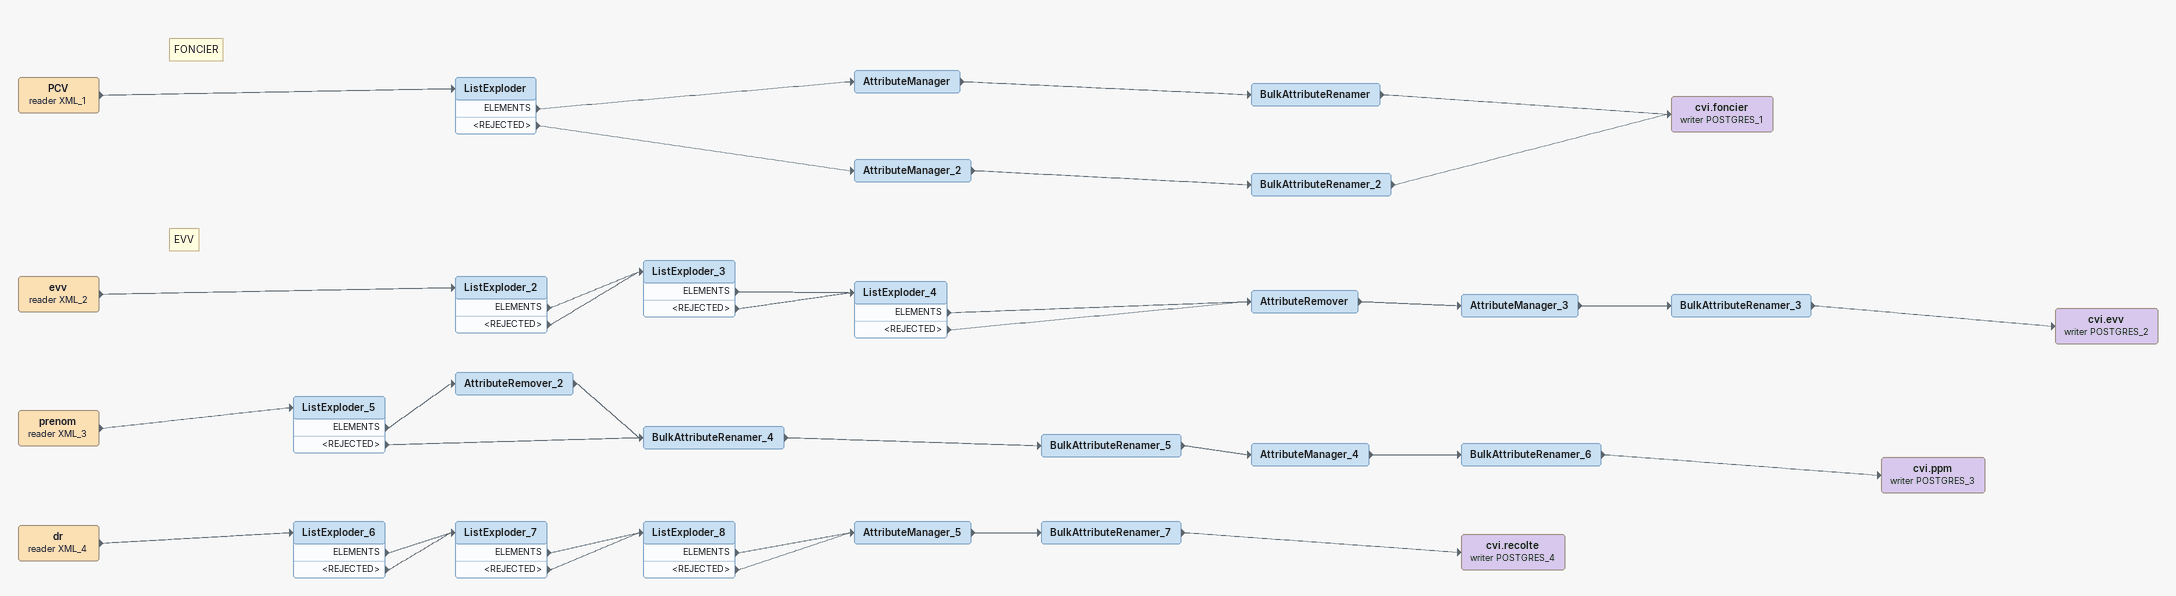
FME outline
Note: EVV
evv (reader XML_2)
    -> ListExploder_2
ListExploder_2
    ELEMENTS -> ListExploder_3
    <REJECTED> -> ListExploder_3
ListExploder_3
    ELEMENTS -> ListExploder_4
    <REJECTED> -> ListExploder_4
ListExploder_4
    ELEMENTS -> AttributeRemover
    <REJECTED> -> AttributeRemover
AttributeRemover
    -> AttributeManager_3
AttributeManager_3
    -> BulkAttributeRenamer_3
BulkAttributeRenamer_3
    -> cvi.evv (writer POSTGRES_2)
cvi.evv (writer POSTGRES_2)
prenom (reader XML_3)
    -> ListExploder_5
ListExploder_5
    ELEMENTS -> AttributeRemover_2
    <REJECTED> -> BulkAttributeRenamer_4
AttributeRemover_2
    -> BulkAttributeRenamer_4
BulkAttributeRenamer_4
    -> BulkAttributeRenamer_5
BulkAttributeRenamer_5
    -> AttributeManager_4
AttributeManager_4
    -> BulkAttributeRenamer_6
BulkAttributeRenamer_6
    -> cvi.ppm (writer POSTGRES_3)
cvi.ppm (writer POSTGRES_3)
dr (reader XML_4)
    -> ListExploder_6
ListExploder_6
    ELEMENTS -> ListExploder_7
    <REJECTED> -> ListExploder_7
ListExploder_7
    ELEMENTS -> ListExploder_8
    <REJECTED> -> ListExploder_8
ListExploder_8
    ELEMENTS -> AttributeManager_5
    <REJECTED> -> AttributeManager_5
AttributeManager_5
    -> BulkAttributeRenamer_7
BulkAttributeRenamer_7
    -> cvi.recolte (writer POSTGRES_4)
cvi.recolte (writer POSTGRES_4)
Note: FONCIER
PCV (reader XML_1)
    -> ListExploder
ListExploder
    ELEMENTS -> AttributeManager
    <REJECTED> -> AttributeManager_2
AttributeManager
    -> BulkAttributeRenamer
BulkAttributeRenamer
    -> cvi.foncier (writer POSTGRES_1)
AttributeManager_2
    -> BulkAttributeRenamer_2
BulkAttributeRenamer_2
    -> cvi.foncier (writer POSTGRES_1)
cvi.foncier (writer POSTGRES_1)
